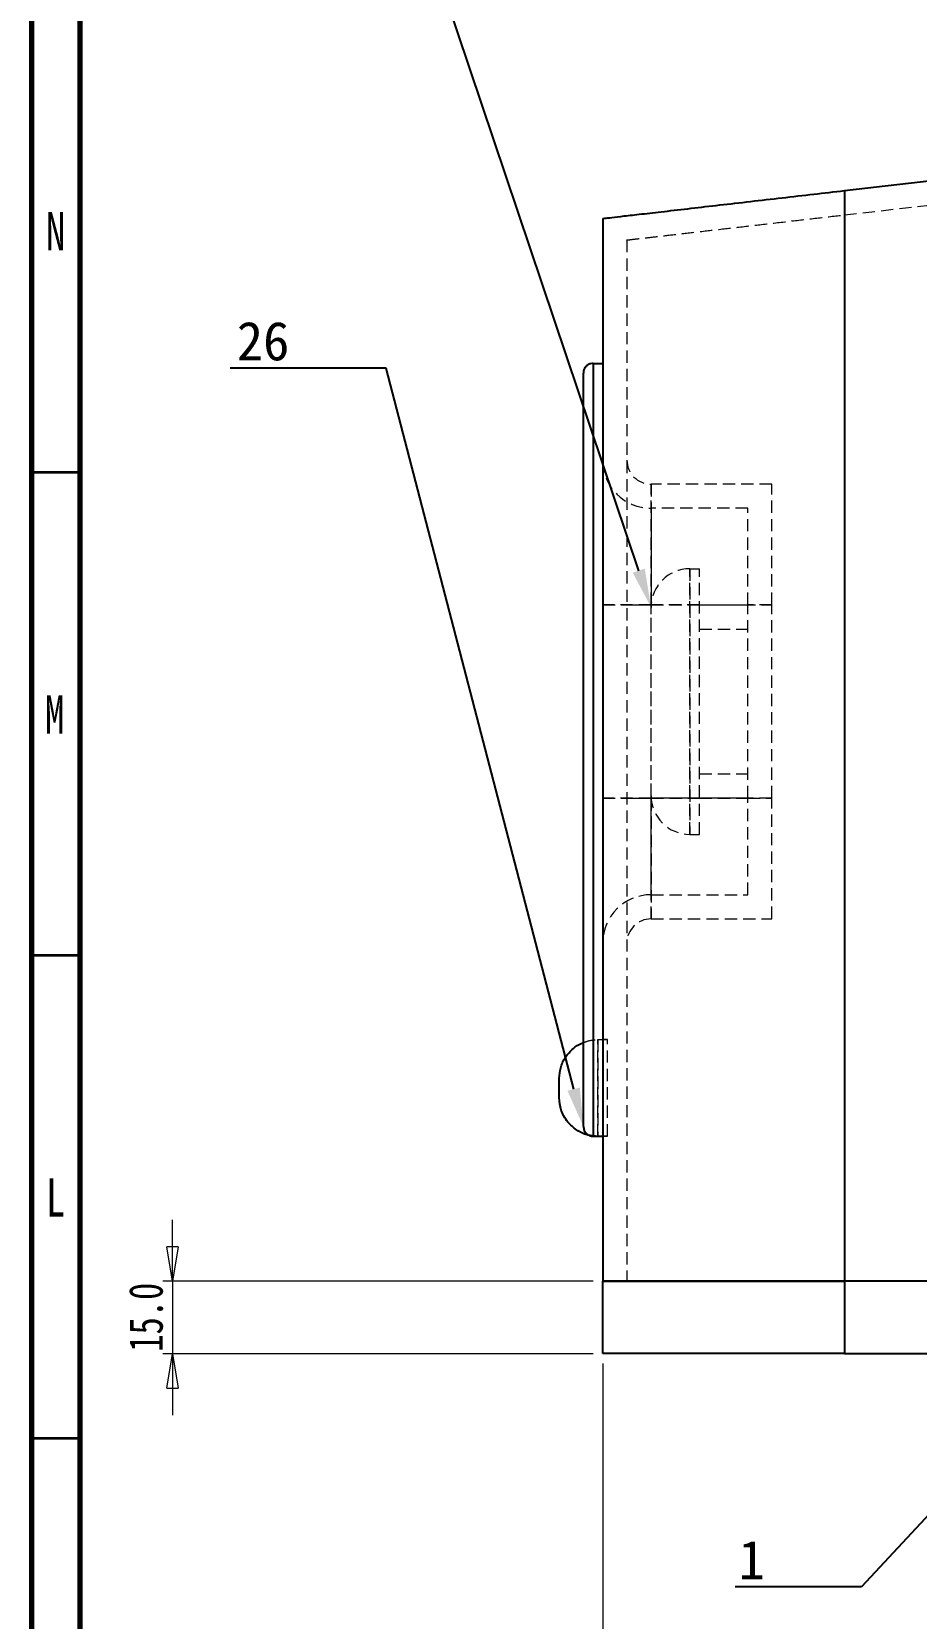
# Model space of a CAD drawing. Header units: millimetres. Extents: x 15 to 1184, y 5 to 836.
# Drawn here: x 15 to 106.5, y 501.9 to 666.1 of the extents above; entities that cross this region are included whole.
import ezdxf
from ezdxf import colors
from ezdxf.entities.mleader import LeaderData, LeaderLine
from ezdxf.math import Vec2, Vec3

# ---------------------------------------------------------------- set-up
doc = ezdxf.new("R2010")
doc.units = ezdxf.units.MM
doc.linetypes.add('HIDDEN', pattern=[1.905, 1.27, -0.635])
doc.styles.add('SLDTEXTSTYLE0', font='TXT', dxfattribs={"width": 0.75})
doc.dimstyles.new('SLDDIMSTYLE0', dxfattribs={"dimtxt": 3.5, "dimasz": 3.556, "dimexe": 0, "dimexo": 0.0625, "dimgap": 0.875, "dimtad": 1, "dimdec": 1, "dimlfac": 2, "dimrnd": 1e-09, "dimzin": 4, "dimdsep": 46, "dimtxsty": 'SLDTEXTSTYLE0', "dimblk1": 'CLOSED', "dimblk2": 'CLOSED', "dimsah": 1, "dimcen": 0.09, "dimadec": 0, "dimazin": 1, "dimtfac": 1, "dimtdec": 1, "dimtofl": 0, "dimtmove": 0, "dimatfit": 3, "dimldrblk": 'CLOSED', "dimfxl": 1, "dimfrac": 2, "dimtolj": 1, "dimtzin": 12, "dimarcsym": 0})
doc.dimstyles.new('SLDDIMSTYLE1', dxfattribs={"dimtxt": 3.5, "dimasz": 3.556, "dimexe": 0, "dimexo": 0.0625, "dimgap": 0.875, "dimtad": 1, "dimdec": 1, "dimlfac": 2, "dimrnd": 1e-09, "dimzin": 4, "dimdsep": 46, "dimtxsty": 'SLDTEXTSTYLE0', "dimblk1": 'CLOSED', "dimblk2": 'CLOSED', "dimsah": 1, "dimcen": 0.09, "dimadec": 0, "dimazin": 1, "dimtfac": 1, "dimtdec": 1, "dimtmove": 0, "dimatfit": 0, "dimldrblk": 'CLOSED', "dimfxl": 1, "dimfrac": 2, "dimtolj": 1, "dimtzin": 12, "dimarcsym": 0})

# ---------------------------------------------------------------- blocks, each defined once
blk = doc.blocks.new('_Closed')
at = {"color": 0, "linetype": 'ByBlock', "lineweight": -2}
for p, q in [((-1, 0.166667), (0, 0)), ((-1, 0.166667), (-1, -0.166667)), ((0, 0), (-1, -0.166667)), ((0, 0), (-1, 0))]:
    blk.add_line(p, q, dxfattribs=at)
blk = doc.blocks.new('_D')
at = {"color": 7, "linetype": 'Continuous', "lineweight": 0, "transparency": 16777216}
for p, q in [((74.06, 528.28), (74.06, 456.96)), ((674.06, 528.28), (674.06, 456.96)), ((74.06, 457.96), (674.06, 457.96))]:
    blk.add_line(p, q, dxfattribs=at)
at = {"color": 7, "linetype": 'Continuous', "lineweight": 18, "transparency": 16777216, "xscale": 3.556, "yscale": 3.556, "rotation": 180}
blk.add_blockref('_Closed', (74.06, 457.96, -3.74), dxfattribs=at)
at = {"color": 7, "linetype": 'Continuous', "lineweight": 18, "transparency": 16777216, "xscale": 3.556, "yscale": 3.556}
blk.add_blockref('_Closed', (674.06, 457.96, -3.74), dxfattribs=at)
at = {"color": 7, "linetype": 'Continuous', "lineweight": 18, "transparency": 16777216, "insert": (362.39, 462.48), "char_height": 3.5, "attachment_point": 1, "style": 'SLDTEXTSTYLE0'}
blk.add_mtext('1200.0', dxfattribs=at)
blk = doc.blocks.new('_D_11')
at = {"color": 7, "linetype": 'Continuous', "lineweight": 0, "transparency": 16777216}
for p, q in [((29.56, 536.78), (29.56, 543.13)), ((73.06, 536.78), (28.56, 536.78)), ((29.56, 536.78), (29.56, 529.28)), ((73.06, 529.28), (28.56, 529.28)), ((29.56, 529.28), (29.56, 522.93))]:
    blk.add_line(p, q, dxfattribs=at)
at = {"color": 7, "linetype": 'Continuous', "lineweight": 18, "transparency": 16777216, "xscale": 3.556, "yscale": 3.556}
for p, rotation in [((29.56, 536.78, -3.74), 269.9999999999998), ((29.56, 529.28, -3.74), 89.99999999999977)]:
    blk.add_blockref('_Closed', p, dxfattribs=dict(at, rotation=rotation))
at = {"color": 7, "linetype": 'Continuous', "lineweight": 18, "transparency": 16777216, "insert": (25.05, 529.48), "char_height": 3.5, "attachment_point": 1, "rotation": 90, "style": 'SLDTEXTSTYLE0'}
blk.add_mtext('15.0', dxfattribs=at)

msp = doc.modelspace()

# ---------------------------------------------------------------- linework, layer by layer
at = {"color": 7, "linetype": 'Continuous', "lineweight": 70}
for p, q in [((15, 5), (15, 836)), ((20, 10), (20, 831))]:
    msp.add_line(p, q, dxfattribs=at)
at = {"color": 7, "linetype": 'Continuous', "lineweight": 25}
for p, q in [((99.057, 649.668), (204.057, 661.783)), ((99.057, 649.668), (99.057, 536.783)), ((74.057, 646.783), (74.057, 536.783)), ((72.057, 552.783), (72.057, 630.783)), ((73.057, 631.783), (73.057, 551.783)), ((73.057, 631.783), (74.057, 631.783)), ((69.557, 555.783), (69.557, 557.783)), ((73.057, 551.783), (74.057, 551.783)), ((99.057, 536.783), (74.057, 536.783)), ((74.057, 529.283), (74.057, 536.783)), ((74.057, 536.783), (99.057, 536.783)), ((649.057, 536.783), (99.057, 536.783)), ((99.057, 536.783), (99.057, 529.283)), ((321.557, 536.783), (99.057, 536.783)), ((99.057, 529.283), (74.057, 529.283)), ((99.057, 529.283), (321.557, 529.283))]:
    msp.add_line(p, q, dxfattribs=at)
at = {"color": 7, "linetype": 'HIDDEN', "lineweight": 18}
for p, q in [((99.057, 647.151), (204.201, 659.283)), ((99.057, 649.668), (99.057, 536.783)), ((99.057, 647.151), (99.057, 536.783)), ((99.057, 647.151), (99.057, 536.783)), ((76.557, 644.555), (76.557, 536.783)), ((73.057, 551.783), (73.057, 631.783)), ((73.057, 631.783), (73.057, 551.783)), ((73.057, 551.783), (73.057, 631.783)), ((79.057, 606.783), (79.057, 619.283)), ((91.557, 619.283), (79.057, 619.283)), ((79.057, 619.283), (79.057, 606.783)), ((91.557, 606.783), (91.557, 619.283)), ((79.057, 606.783), (79.057, 616.783)), ((89.057, 616.783), (79.057, 616.783)), ((79.057, 616.783), (79.057, 606.783)), ((89.057, 606.783), (89.057, 616.783)), ((83.057, 610.533), (83.057, 583.033)), ((83.057, 610.533), (84.057, 610.533)), ((83.057, 583.033), (83.057, 610.533)), ((84.057, 583.033), (84.057, 610.533)), ((79.057, 606.783), (74.057, 606.783)), ((74.057, 606.783), (79.057, 606.783)), ((79.057, 606.783), (76.557, 606.783)), ((76.557, 606.783), (79.057, 606.783)), ((79.057, 586.783), (79.057, 606.783)), ((79.057, 586.783), (79.057, 606.783)), ((79.057, 606.783), (91.557, 606.783)), ((79.057, 606.783), (89.057, 606.783)), ((84.057, 606.783), (79.057, 606.783)), ((84.057, 606.783), (79.057, 606.783)), ((79.057, 606.783), (79.057, 606.533)), ((79.057, 606.783), (79.057, 606.533)), ((79.057, 587.033), (79.057, 606.533)), ((84.057, 606.783), (89.057, 606.783)), ((89.057, 586.783), (89.057, 606.783)), ((91.557, 606.783), (89.057, 606.783)), ((91.557, 586.783), (91.557, 606.783)), ((84.057, 604.283), (89.057, 604.283)), ((84.057, 589.283), (89.057, 589.283)), ((79.057, 586.783), (74.057, 586.783)), ((74.057, 586.783), (79.057, 586.783)), ((79.057, 586.783), (76.557, 586.783)), ((76.557, 586.783), (79.057, 586.783)), ((79.057, 587.033), (79.057, 586.783)), ((79.057, 587.033), (79.057, 586.783)), ((79.057, 574.283), (79.057, 586.783)), ((79.057, 576.783), (79.057, 586.783)), ((91.557, 586.783), (79.057, 586.783)), ((89.057, 586.783), (79.057, 586.783)), ((79.057, 586.783), (79.057, 574.283)), ((79.057, 586.783), (79.057, 576.783)), ((79.057, 586.783), (84.057, 586.783)), ((79.057, 586.783), (84.057, 586.783)), ((84.057, 586.783), (89.057, 586.783)), ((89.057, 576.783), (89.057, 586.783)), ((89.057, 586.783), (91.557, 586.783)), ((91.557, 574.283), (91.557, 586.783)), ((83.057, 583.033), (84.057, 583.033)), ((79.057, 576.783), (89.057, 576.783)), ((79.057, 574.283), (91.557, 574.283)), ((73.557, 561.783), (73.557, 551.783)), ((73.557, 561.783), (74.557, 561.783)), ((73.557, 551.783), (73.557, 561.783)), ((74.557, 561.783), (74.057, 561.783)), ((74.557, 551.783), (74.557, 561.783)), ((74.557, 551.783), (74.557, 561.783)), ((73.557, 551.783), (72.561, 551.923)), ((74.057, 551.783), (74.557, 551.783)), ((74.557, 551.783), (74.057, 551.783)), ((99.057, 529.283), (99.057, 536.783))]:
    msp.add_line(p, q, dxfattribs=at)
at = {"color": 7, "linetype": 'Continuous', "lineweight": 35}
for p, q in [((20, 620.5), (15, 620.5)), ((20, 570.5), (15, 570.5)), ((20, 520.5), (15, 520.5))]:
    msp.add_line(p, q, dxfattribs=at)
at = {"color": 7, "linetype": 'HIDDEN', "lineweight": 18}
for centre, radius, start, end in [((79.057, 621.783), 5, 180, 270), ((79.057, 621.783), 2.5, 180, 270), ((83.057, 606.533), 4, 90, 180), ((83.057, 587.033), 4, 180, 270), ((79.057, 571.783), 5, 90, 180), ((79.057, 571.783), 2.5, 90, 180)]:
    msp.add_arc(centre, radius, start, end, dxfattribs=at)
at = {"color": 7, "linetype": 'Continuous', "lineweight": 25}
for points, knots in [([(74.057, 646.783), (74.102, 646.789), (74.193, 646.799), (74.948, 646.886), (76.208, 647.032), (78.026, 647.241), (80.362, 647.511), (83.099, 647.827), (86.113, 648.174), (89.279, 648.54), (92.549, 648.917), (95.82, 649.294), (97.994, 649.545), (99.057, 649.668)], [0, 0, 0, 0, 0.0859842, 0.1760899, 0.2696782, 0.3659116, 0.4637831, 0.56217, 0.6543694, 0.7450429, 0.8333307, 0.9185056, 1, 1, 1, 1]), ([(73.057, 631.783), (72.964, 631.775), (72.762, 631.758), (72.487, 631.623), (72.25, 631.403), (72.088, 631.112), (72.067, 630.892), (72.057, 630.783)], [0, 0, 0, 0, 0.1467542, 0.3161257, 0.5102478, 0.7577933, 1, 1, 1, 1]), ([(69.557, 557.783), (69.587, 558.151), (69.647, 558.898), (70.133, 559.969), (70.89, 560.811), (71.574, 561.313), (71.981, 561.445), (72.057, 561.469)], [0, 0, 0, 0, 0.2579015, 0.5246418, 0.7784405, 0.9583012, 1, 1, 1, 1]), ([(72.561, 551.923), (72.528, 551.927), (72.071, 551.986), (71.286, 552.446), (70.324, 553.296), (69.681, 554.47), (69.598, 555.349), (69.557, 555.783)], [0, 0, 0, 0, 0.01534071, 0.21079819, 0.4348181, 0.72048955, 1, 1, 1, 1]), ([(72.057, 552.783), (72.074, 552.644), (72.106, 552.367), (72.34, 552.055), (72.61, 551.879), (72.832, 551.798), (72.985, 551.788), (73.057, 551.783)], [0, 0, 0, 0, 0.3101202, 0.6161208, 0.7588957, 0.8860224, 1, 1, 1, 1])]:
    msp.add_open_spline(points, degree=3, knots=knots, dxfattribs=at)
at = {"color": 7, "linetype": 'HIDDEN', "lineweight": 18}
for points, knots in [([(76.557, 644.555), (76.597, 644.56), (76.679, 644.569), (77.359, 644.648), (78.493, 644.779), (80.129, 644.967), (82.231, 645.21), (84.695, 645.494), (87.407, 645.807), (90.257, 646.136), (93.2, 646.476), (96.144, 646.815), (98.101, 647.041), (99.057, 647.151)], [0, 0, 0, 0, 0.0859842, 0.1760899, 0.2696782, 0.3659116, 0.4637831, 0.56217, 0.6543694, 0.7450429, 0.8333307, 0.9185056, 1, 1, 1, 1]), ([(72.057, 561.469), (72.267, 561.554), (72.731, 561.741), (73.265, 561.768), (73.557, 561.783)], [0, 0, 0, 0, 0.45203982, 1, 1, 1, 1])]:
    msp.add_open_spline(points, degree=3, knots=knots, dxfattribs=at)

# ---------------------------------------------------------------- texts
at = {"color": 7, "linetype": 'Continuous', "lineweight": 0, "char_height": 3.969, "attachment_point": 2, "style": 'SLDTEXTSTYLE0'}
for s, insert in [('N', (17.464, 647.438)), ('M', (17.362, 597.438)), ('L', (17.455, 547.438))]:
    msp.add_mtext(s, dxfattribs=dict(at, insert=insert))

# ---------------------------------------------------------------- dimensions: what is measured, and where the dimension line sits
at = {"color": 7, "linetype": 'Continuous', "lineweight": 18}
dim = msp.add_linear_dim(base=(29.557, 529.283), p1=(74.057, 536.783), p2=(74.057, 529.283), angle=90, dimstyle='SLDDIMSTYLE1', dxfattribs=at)
dim.commit()
dim.dimension.update_dxf_attribs({"geometry": '_D_11', "text_midpoint": (29.557, 534.001), "dimtype": 160})
dim = msp.add_linear_dim(base=(674.057, 457.965), p1=(74.057, 529.283), p2=(674.057, 529.283), dimstyle='SLDDIMSTYLE0', dxfattribs=at)
dim.commit()
dim.dimension.update_dxf_attribs({"geometry": '_D', "text_midpoint": (369.498, 457.965), "dimtype": 160})

# ---------------------------------------------------------------- leaders
ml = msp.add_multileader_mtext('Standard')
ml.set_content('25', color=256)
ml.set_leader_properties()
ml.build(insert=Vec2(0, 0))
ml.multileader.update_dxf_attribs({"text_right_attachment_type": 6})
ctx = ml.context
ctx.base_point, ctx.plane_origin = Vec3(34.325, 686.952), Vec3(79.057, 606.533)
ctx.right_attachment, ctx.text_align_type = 6, 2
notes = []
notes.append((ctx, [(0, (1, 1, 0), (52.991, 684.152), (-1, 0), 8, [(0, [(79.057, 606.533)], 0, [])])]))
ctx.mtext.insert, ctx.mtext.alignment, ctx.mtext.flow_direction = Vec3(42.991, 688.952), 3, 5
ml = msp.add_multileader_mtext('Standard')
ml.set_content('26', color=256)
ml.set_leader_properties()
ml.build(insert=Vec2(0, 0))
ml.multileader.update_dxf_attribs({"text_right_attachment_type": 6})
ctx = ml.context
ctx.base_point, ctx.plane_origin = Vec3(32.98, 634.1), Vec3(72.057, 552.783)
ctx.right_attachment, ctx.text_align_type = 6, 2
notes.append((ctx, [(0, (1, 1, 0), (51.647, 631.3), (-1, 0), 8, [(0, [(72.057, 552.783)], 0, [])])]))
ctx.mtext.insert, ctx.mtext.alignment, ctx.mtext.flow_direction = Vec3(41.647, 636.1), 3, 5
ml = msp.add_multileader_mtext('Standard')
ml.set_content('1', color=256)
ml.set_leader_properties()
ml.build(insert=Vec2(0, 0))
ml.multileader.update_dxf_attribs({"text_right_attachment_type": 6})
ctx = ml.context
ctx.base_point, ctx.plane_origin = Vec3(87.494, 507.937), Vec3(139.461, 546.783)
ctx.right_attachment, ctx.text_align_type = 6, 2
notes.append((ctx, [(0, (1, 1, 0), (100.827, 505.137), (-1, 0), 8, [(0, [(139.461, 546.783)], 0, [])])]))
ctx.mtext.insert, ctx.mtext.alignment, ctx.mtext.flow_direction = Vec3(90.827, 509.937), 3, 5
for ctx, leaders in notes:
    for number, flags, end, landing, length, lines in leaders:
        leader = LeaderData()
        leader.index, (leader.has_last_leader_line, leader.has_dogleg_vector, leader.attachment_direction) = number, flags
        leader.last_leader_point, leader.dogleg_vector, leader.dogleg_length = Vec3(end), Vec3(landing), length
        for number, points, colour, breaks in lines:
            line = LeaderLine()
            line.index, line.vertices, line.color, line.breaks = number, Vec3.list(points), colors.encode_raw_color(colour), breaks
            leader.lines.append(line)
        ctx.leaders.append(leader)

doc.saveas('drawing.dxf')
